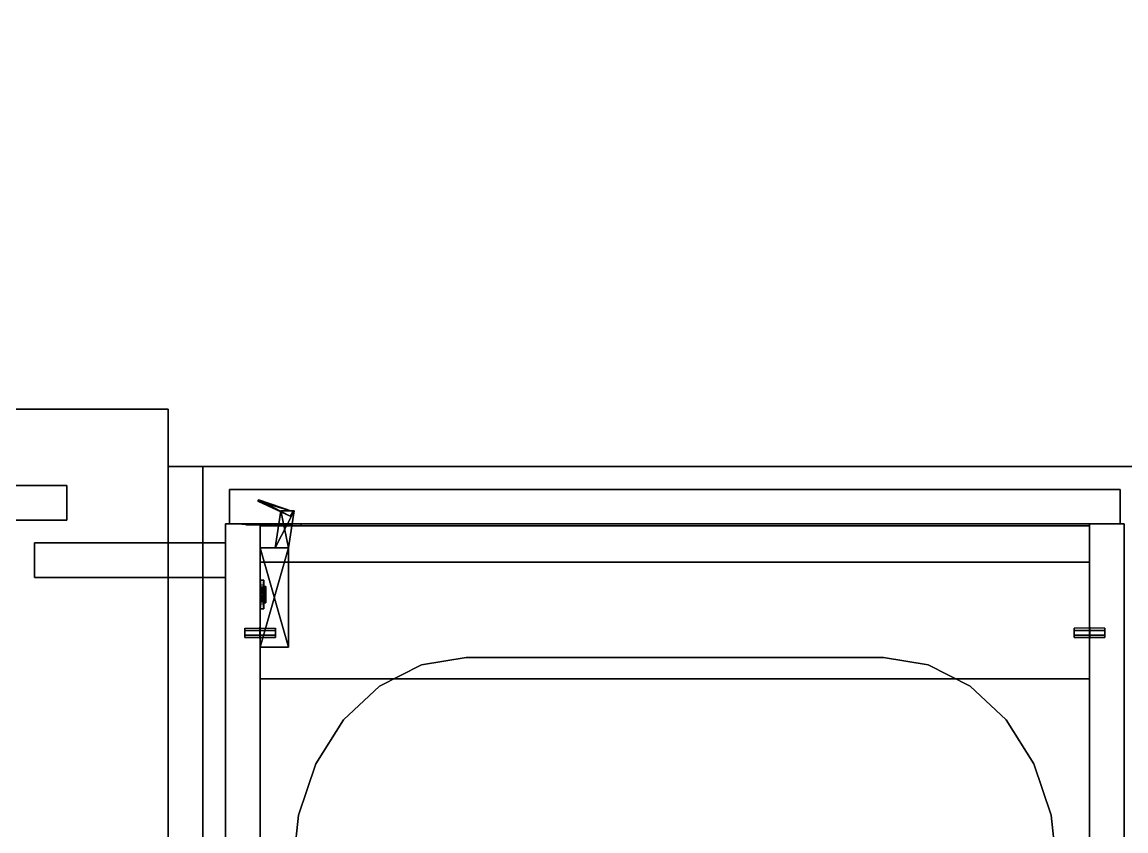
# Model space of a CAD drawing. Extents: x 0 to 5228, y -2725 to 0.
# Drawn here: x 3831 to 4408, y -1786 to -1363 of the extents above; entities that cross this region are included whole.
import ezdxf

# ---------------------------------------------------------------- set-up
doc = ezdxf.new("R2010")
doc.units = 0
for name, color, linetype in [('LAYER0', 7, 'CONTINUOUS'), ('LAYER1', 7, 'CONTINUOUS'), ('LAYER396', 7, 'CONTINUOUS'), ('LAYER525', 7, 'CONTINUOUS'), ('LAYER526', 7, 'CONTINUOUS'), ('LAYER64', 7, 'CONTINUOUS'), ('LAYER65', 251, 'CONTINUOUS'), ('LAYER66', 7, 'CONTINUOUS'), ('LAYER67', 7, 'CONTINUOUS'), ('LAYER69', 28, 'CONTINUOUS'), ('LAYER70', 253, 'CONTINUOUS'), ('LAYER71', 28, 'CONTINUOUS'), ('LAYER72', 253, 'CONTINUOUS'), ('LAYER73', 251, 'CONTINUOUS'), ('LAYER74', 7, 'CONTINUOUS'), ('LAYER75', 254, 'CONTINUOUS'), ('LAYER77', 254, 'CONTINUOUS'), ('LAYER79', 251, 'CONTINUOUS'), ('LAYER80', 251, 'CONTINUOUS')]:
    doc.layers.add(name, color=color, linetype=linetype)

msp = doc.modelspace()

# ---------------------------------------------------------------- linework, layer by layer
at = {"layer": 'LAYER0', "invisible_edges": 1}
for points in [[(5227.5, 0), (0, -2725.14), (0, 0), (5227.5, 0)], [(5227.5, -2725.14, 5), (0, 0, 5), (0, -2725.14, 5), (5227.5, -2725.14, 5)], [(0, 0, 5), (5227.5, -2725.14, 5), (5227.5, 0, 5), (0, 0, 5)], [(0, -2725.14), (5227.5, 0), (5227.5, -2725.14), (0, -2725.14)]]:
    msp.add_3dface(points, dxfattribs=at)
at = {"layer": 'LAYER396', "invisible_edges": 1}
for points in [[(3907.5, -1565, 5), (3784.5, -2165, 5), (3784.5, -1565, 5), (3907.5, -1565, 5)], [(3784.5, -2165, 5), (3907.5, -1565, 5), (3907.5, -2165, 5), (3784.5, -2165, 5)], [(3784.5, -1565, 2523), (3907.5, -1565, 5), (3784.5, -1565, 5), (3784.5, -1565, 2523)], [(3907.5, -1565, 5), (3784.5, -1565, 2523), (3907.5, -1565, 2523), (3907.5, -1565, 5)], [(3907.5, -1565, 5), (3907.5, -2165, 2523), (3907.5, -2165, 5), (3907.5, -1565, 5)], [(3907.5, -2165, 2523), (3907.5, -1565, 5), (3907.5, -1565, 2523), (3907.5, -2165, 2523)]]:
    msp.add_3dface(points, dxfattribs=at)
at = {"layer": 'LAYER525'}
for points, invisible_edges in [([(4063.41, -1695, 885), (3907.5, -1595, 885), (5077.5, -1595, 885), (4063.41, -1695, 885)], 5), ([(4039.88, -1698.79, 885), (3907.5, -1595, 885), (4063.41, -1695, 885), (4039.88, -1698.79, 885)], 3), ([(4017.95, -1709.89, 885), (3907.5, -1595, 885), (4039.88, -1698.79, 885), (4017.95, -1709.89, 885)], 3), ([(3999.13, -1727.54, 885), (3907.5, -1595, 885), (4017.95, -1709.89, 885), (3999.13, -1727.54, 885)], 3), ([(3984.68, -1750.56, 885), (3907.5, -1595, 885), (3999.13, -1727.54, 885), (3984.68, -1750.56, 885)], 3), ([(3975.6, -1777.36, 885), (3907.5, -1595, 885), (3984.68, -1750.56, 885), (3975.6, -1777.36, 885)], 3), ([(3907.5, -1595, 885), (3975.6, -1777.36, 885), (3907.5, -2165, 885), (3907.5, -1595, 885)], 3), ([(3907.5, -1595, 933), (5077.5, -1595, 885), (3907.5, -1595, 885), (3907.5, -1595, 933)], 1), ([(5077.5, -1595, 885), (3907.5, -1595, 933), (5077.5, -1595, 933), (5077.5, -1595, 885)], 1), ([(3907.5, -1595, 933), (3907.5, -2165, 885), (3907.5, -2165, 933), (3907.5, -1595, 933)], 1), ([(3907.5, -2165, 885), (3907.5, -1595, 933), (3907.5, -1595, 885), (3907.5, -2165, 885)], 1), ([(3972.5, -1806.11, 933), (3907.5, -1595, 933), (3972.5, -1983.89, 933), (3972.5, -1806.11, 933)], 3), ([(3975.6, -1777.36, 933), (3907.5, -1595, 933), (3972.5, -1806.11, 933), (3975.6, -1777.36, 933)], 3), ([(3984.68, -1750.56, 933), (3907.5, -1595, 933), (3975.6, -1777.36, 933), (3984.68, -1750.56, 933)], 3), ([(3999.13, -1727.54, 933), (3907.5, -1595, 933), (3984.68, -1750.56, 933), (3999.13, -1727.54, 933)], 3), ([(4017.95, -1709.89, 933), (3907.5, -1595, 933), (3999.13, -1727.54, 933), (4017.95, -1709.89, 933)], 3), ([(4039.88, -1698.79, 933), (3907.5, -1595, 933), (4017.95, -1709.89, 933), (4039.88, -1698.79, 933)], 3), ([(4063.41, -1695, 933), (3907.5, -1595, 933), (4039.88, -1698.79, 933), (4063.41, -1695, 933)], 3), ([(3907.5, -1595, 933), (4063.41, -1695, 933), (5077.5, -1595, 933), (3907.5, -1595, 933)], 3), ([(3907.5, -1595, 933), (3975.6, -2012.64, 933), (3972.5, -1983.89, 933), (3907.5, -1595, 933)], 5), ([(3907.5, -2165, 933), (3975.6, -2012.64, 933), (3907.5, -1595, 933), (3907.5, -2165, 933)], 3), ([(4063.41, -1695, 885), (5077.5, -1595, 885), (4281.59, -1695, 885), (4063.41, -1695, 885)], 3), ([(5077.5, -1595, 933), (4063.41, -1695, 933), (4281.59, -1695, 933), (5077.5, -1595, 933)], 5), ([(4281.59, -1695, 885), (5077.5, -1595, 885), (4305.12, -1698.79, 885), (4281.59, -1695, 885)], 3), ([(5077.5, -1595, 933), (4281.59, -1695, 933), (4305.12, -1698.79, 933), (5077.5, -1595, 933)], 5), ([(4305.12, -1698.79, 885), (5077.5, -1595, 885), (4327.05, -1709.89, 885), (4305.12, -1698.79, 885)], 3), ([(5077.5, -1595, 933), (4305.12, -1698.79, 933), (4327.05, -1709.89, 933), (5077.5, -1595, 933)], 5), ([(4327.05, -1709.89, 885), (5077.5, -1595, 885), (4345.87, -1727.54, 885), (4327.05, -1709.89, 885)], 3), ([(5077.5, -1595, 933), (4327.05, -1709.89, 933), (4345.87, -1727.54, 933), (5077.5, -1595, 933)], 5), ([(4345.87, -1727.54, 885), (5077.5, -1595, 885), (4360.32, -1750.56, 885), (4345.87, -1727.54, 885)], 3), ([(5077.5, -1595, 933), (4345.87, -1727.54, 933), (4360.32, -1750.56, 933), (5077.5, -1595, 933)], 5), ([(4360.32, -1750.56, 885), (5077.5, -1595, 885), (4369.4, -1777.36, 885), (4360.32, -1750.56, 885)], 3), ([(5077.5, -1595, 933), (4360.32, -1750.56, 933), (4369.4, -1777.36, 933), (5077.5, -1595, 933)], 5), ([(4369.4, -1777.36, 885), (5077.5, -1595, 885), (4372.5, -1806.11, 885), (4369.4, -1777.36, 885)], 3), ([(5077.5, -1595, 933), (4369.4, -1777.36, 933), (4372.5, -1806.11, 933), (5077.5, -1595, 933)], 5), ([(5077.5, -2165, 885), (4372.5, -1983.89, 885), (5077.5, -1595, 885), (5077.5, -2165, 885)], 3), ([(4372.5, -1806.11, 885), (5077.5, -1595, 885), (4372.5, -1983.89, 885), (4372.5, -1806.11, 885)], 3), ([(5077.5, -1595, 933), (4372.5, -1806.11, 933), (5077.5, -2165, 933), (5077.5, -1595, 933)], 3), ([(3907.5, -2165, 885), (3975.6, -1777.36, 885), (3972.5, -1806.11, 885), (3907.5, -2165, 885)], 5)]:
    msp.add_3dface(points, dxfattribs=dict(at, invisible_edges=invisible_edges))
at = {"layer": 'LAYER526'}
for points, invisible_edges in [([(3925.5, -1595, 933), (3907.5, -2165, 933), (3907.5, -1595, 933), (3925.5, -1595, 933)], 1), ([(3907.5, -2165, 933), (3925.5, -1595, 933), (3925.5, -2147, 933), (3907.5, -2165, 933)], 5), ([(3907.5, -1595, 1033), (3907.5, -2165, 933), (3907.5, -2165, 1033), (3907.5, -1595, 1033)], 1), ([(3907.5, -2165, 933), (3907.5, -1595, 1033), (3907.5, -1595, 933), (3907.5, -2165, 933)], 1), ([(3907.5, -1595, 1033), (3925.5, -1595, 933), (3907.5, -1595, 933), (3907.5, -1595, 1033)], 1), ([(3925.5, -1595, 933), (3907.5, -1595, 1033), (3925.5, -1595, 1033), (3925.5, -1595, 933)], 1), ([(3907.5, -2165, 1033), (3925.5, -2147, 1033), (3907.5, -1595, 1033), (3907.5, -2165, 1033)], 3), ([(3925.5, -1595, 1033), (3907.5, -1595, 1033), (3925.5, -2147, 1033), (3925.5, -1595, 1033)], 2), ([(3925.5, -1595, 933), (3925.5, -2147, 1033), (3925.5, -2147, 933), (3925.5, -1595, 933)], 1), ([(3925.5, -2147, 1033), (3925.5, -1595, 933), (3925.5, -1595, 1033), (3925.5, -2147, 1033)], 1)]:
    msp.add_3dface(points, dxfattribs=dict(at, invisible_edges=invisible_edges))
at = {"layer": 'LAYER64', "invisible_edges": 1}
for points in [[(3955.5, -2165, 156), (4389.5, -1625, 156), (4389.5, -2165, 156), (3955.5, -2165, 156)], [(4389.5, -1625, 156), (3955.5, -2165, 156), (3955.5, -1625, 156), (4389.5, -1625, 156)], [(3955.5, -1625, 174), (4389.5, -1625, 156), (3955.5, -1625, 156), (3955.5, -1625, 174)], [(4389.5, -1625, 156), (3955.5, -1625, 174), (4389.5, -1625, 174), (4389.5, -1625, 156)], [(3955.5, -2165, 156), (3955.5, -1625, 174), (3955.5, -1625, 156), (3955.5, -2165, 156)], [(3955.5, -1625, 174), (3955.5, -2165, 156), (3955.5, -2165, 174), (3955.5, -1625, 174)], [(3955.5, -1625, 174), (4389.5, -2165, 174), (4389.5, -1625, 174), (3955.5, -1625, 174)], [(4389.5, -2165, 174), (3955.5, -1625, 174), (3955.5, -2165, 174), (4389.5, -2165, 174)], [(4389.5, -2165, 174), (4389.5, -1625, 156), (4389.5, -1625, 174), (4389.5, -2165, 174)], [(4389.5, -1625, 156), (4389.5, -2165, 174), (4389.5, -2165, 156), (4389.5, -1625, 156)]]:
    msp.add_3dface(points, dxfattribs=at)
at = {"layer": 'LAYER65', "invisible_edges": 1}
for points in [[(4389.5, -2165, 885), (4389.5, -1625, 155), (4389.5, -2165, 155), (4389.5, -2165, 885)], [(4389.5, -1625, 155), (4389.5, -2165, 885), (4389.5, -1625, 885), (4389.5, -1625, 155)], [(4407.5, -2165, 155), (4389.5, -1625, 155), (4407.5, -1625, 155), (4407.5, -2165, 155)], [(4389.5, -1625, 155), (4407.5, -2165, 155), (4389.5, -2165, 155), (4389.5, -1625, 155)], [(4407.5, -1625, 885), (4389.5, -1625, 155), (4389.5, -1625, 885), (4407.5, -1625, 885)], [(4389.5, -1625, 155), (4407.5, -1625, 885), (4407.5, -1625, 155), (4389.5, -1625, 155)], [(4389.5, -2165, 885), (4407.5, -1625, 885), (4389.5, -1625, 885), (4389.5, -2165, 885)], [(4407.5, -1625, 885), (4389.5, -2165, 885), (4407.5, -2165, 885), (4407.5, -1625, 885)], [(4407.5, -1625, 885), (4407.5, -2165, 155), (4407.5, -1625, 155), (4407.5, -1625, 885)], [(4407.5, -2165, 155), (4407.5, -1625, 885), (4407.5, -2165, 885), (4407.5, -2165, 155)]]:
    msp.add_3dface(points, dxfattribs=at)
at = {"layer": 'LAYER66', "invisible_edges": 1}
for points in [[(3955.5, -2165, 155), (3937.5, -1625, 155), (3955.5, -1625, 155), (3955.5, -2165, 155)], [(3937.5, -1625, 155), (3955.5, -2165, 155), (3937.5, -2165, 155), (3937.5, -1625, 155)], [(3937.5, -1625, 155), (3955.5, -1625, 885), (3955.5, -1625, 155), (3937.5, -1625, 155)], [(3955.5, -1625, 885), (3937.5, -1625, 155), (3937.5, -1625, 885), (3955.5, -1625, 885)], [(3937.5, -2165, 885), (3955.5, -1625, 885), (3937.5, -1625, 885), (3937.5, -2165, 885)], [(3955.5, -1625, 885), (3937.5, -2165, 885), (3955.5, -2165, 885), (3955.5, -1625, 885)], [(3937.5, -1625, 155), (3937.5, -2165, 885), (3937.5, -1625, 885), (3937.5, -1625, 155)], [(3937.5, -2165, 885), (3937.5, -1625, 155), (3937.5, -2165, 155), (3937.5, -2165, 885)], [(3955.5, -2165, 155), (3955.5, -1625, 885), (3955.5, -2165, 885), (3955.5, -2165, 155)], [(3955.5, -1625, 885), (3955.5, -2165, 155), (3955.5, -1625, 155), (3955.5, -1625, 885)]]:
    msp.add_3dface(points, dxfattribs=at)
at = {"layer": 'LAYER67', "invisible_edges": 1}
for points in [[(3955.5, -1706, 866.5), (4389.5, -1626, 866.5), (4389.5, -1706, 866.5), (3955.5, -1706, 866.5)], [(4389.5, -1626, 866.5), (3955.5, -1706, 866.5), (3955.5, -1626, 866.5), (4389.5, -1626, 866.5)], [(3955.5, -1626, 884.5), (4389.5, -1626, 866.5), (3955.5, -1626, 866.5), (3955.5, -1626, 884.5)], [(4389.5, -1626, 866.5), (3955.5, -1626, 884.5), (4389.5, -1626, 884.5), (4389.5, -1626, 866.5)], [(3955.5, -1706, 866.5), (3955.5, -1626, 884.5), (3955.5, -1626, 866.5), (3955.5, -1706, 866.5)], [(3955.5, -1626, 884.5), (3955.5, -1706, 866.5), (3955.5, -1706, 884.5), (3955.5, -1626, 884.5)], [(3955.5, -1626, 884.5), (4389.5, -1706, 884.5), (4389.5, -1626, 884.5), (3955.5, -1626, 884.5)], [(4389.5, -1706, 884.5), (3955.5, -1626, 884.5), (3955.5, -1706, 884.5), (4389.5, -1706, 884.5)], [(4389.5, -1706, 884.5), (4389.5, -1626, 866.5), (4389.5, -1626, 884.5), (4389.5, -1706, 884.5)], [(4389.5, -1626, 866.5), (4389.5, -1706, 884.5), (4389.5, -1706, 866.5), (4389.5, -1626, 866.5)], [(4389.5, -1706, 884.5), (3955.5, -1706, 866.5), (4389.5, -1706, 866.5), (4389.5, -1706, 884.5)], [(3955.5, -1706, 866.5), (4389.5, -1706, 884.5), (3955.5, -1706, 884.5), (3955.5, -1706, 866.5)]]:
    msp.add_3dface(points, dxfattribs=at)
at = {"layer": 'LAYER69'}
for points, invisible_edges in [([(3946.99, -1625.25, 253.0251), (3946, -1625.25, 258), (3948, -1625.25, 258), (3948, -1625.25, 252.5)], 10), ([(3946, -1625.25, 258), (3946.99, -1625.25, 262.9749), (3948, -1625.25, 263.5), (3948, -1625.25, 258)], 10), ([(3949.808, -1625.25, 248.8076), (3946.99, -1625.25, 253.0251), (3948, -1625.25, 252.5), (3951.5, -1625.25, 252.5)], 10), ([(3946.99, -1625.25, 262.9749), (3949.808, -1625.25, 267.1924), (3951.5, -1625.25, 263.5), (3948, -1625.25, 263.5)], 10), ([(3948, -1625.5, 263.5), (3948, -1625.5, 252.5), (3955, -1625.5, 252.5), (3954.791, -1625.5, 263.3167)], 4), ([(3954.025, -1625.25, 245.9896), (3949.808, -1625.25, 248.8076), (3951.5, -1625.25, 252.5), (3955, -1625.25, 252.5)], 10), ([(3949.808, -1625.25, 267.1924), (3954.025, -1625.25, 270.0104), (3955, -1625.25, 263.5), (3951.5, -1625.25, 263.5)], 10), ([(3959, -1625.25, 245), (3954.025, -1625.25, 245.9896), (3955, -1625.25, 252.5), (3959, -1625.25, 249)], 2), ([(3954.025, -1625.25, 270.0104), (3959, -1625.25, 271), (3959, -1625.25, 267), (3955, -1625.25, 263.5)], 8), ([(3954.791, -1625.5, 263.3167), (3955, -1625.5, 252.5), (3959, -1625.5, 249), (3959, -1625.5, 267)], 5), ([(3959, -1625.5, 267), (3959, -1625.5, 249), (3972, -1625.5, 249), (3972, -1625.5, 267)], 1), ([(3977, -1626, 237), (3972, -1626, 249), (3959, -1626, 249), (3959, -1626, 237)], 1), ([(3977, -1626, 279), (3972, -1626, 267), (3959, -1626, 267), (3959, -1626, 279)], 1), ([(3977, -1626, 279), (3977, -1626, 237), (3972, -1626, 249), (3972, -1626, 267)], 10)]:
    msp.add_3dface(points, dxfattribs=dict(at, invisible_edges=invisible_edges))
for points in [[(3959, -1625, 249), (3959, -1625, 237), (3959, -1625, 249)], [(3959, -1625, 267), (3959, -1625, 279), (3959, -1625, 267)], [(3972, -1626, 249), (3972, -1625, 249), (3959, -1625, 249), (3959, -1626, 249)], [(3959, -1626, 249), (3959, -1625, 249), (3959, -1625, 237), (3959, -1626, 237)], [(3959, -1626, 237), (3959, -1625, 237), (3977, -1625, 237), (3977, -1626, 237)], [(3972, -1626, 267), (3972, -1625, 267), (3959, -1625, 267), (3959, -1626, 267)], [(3959, -1626, 267), (3959, -1625, 267), (3959, -1625, 279), (3959, -1626, 279)], [(3959, -1626, 279), (3959, -1625, 279), (3977, -1625, 279), (3977, -1626, 279)], [(3977, -1625, 237), (3959, -1625, 237), (3959, -1625, 279), (3977, -1625, 279)], [(3977, -1626, 237), (3959, -1626, 237), (3959, -1626, 237), (3977, -1626, 237)], [(3977, -1626, 279), (3959, -1626, 279), (3959, -1626, 279), (3977, -1626, 279)], [(3972, -1625, 249), (3972, -1625, 267), (3972, -1625, 249)], [(3972, -1626, 249), (3972, -1625, 249), (3972, -1625, 267), (3972, -1626, 267)], [(3977, -1626, 279), (3977, -1625, 279), (3977, -1626, 279)], [(3977, -1625, 237), (3977, -1625, 279), (3977, -1626, 279), (3977, -1626, 237)]]:
    msp.add_3dface(points, dxfattribs=at)
at = {"layer": 'LAYER70'}
for points in [[(3954.418, -1613.077, 252.3477), (3954.909, -1612.5, 252.3477), (3971.192, -1620.925, 252.3477), (3954.418, -1613.077, 252.3477)], [(3954.418, -1613.077, 263.652), (3972.682, -1618.544, 263.652), (3954.909, -1612.5, 263.652), (3954.418, -1613.077, 263.652)], [(3971.192, -1620.925, 263.652), (3972.682, -1618.544, 263.652), (3954.418, -1613.077, 263.652), (3971.192, -1620.925, 263.652)], [(3971.192, -1620.925, 252.3477), (3954.909, -1612.5, 252.3477), (3972.682, -1618.544, 252.3477), (3971.192, -1620.925, 252.3477)], [(3954.909, -1612.5, 252.3477), (3954.909, -1612.5, 263.652), (3972.682, -1618.544, 252.3477), (3954.909, -1612.5, 252.3477)], [(3972.682, -1618.544, 252.3477), (3954.909, -1612.5, 263.652), (3972.682, -1618.544, 263.652), (3972.682, -1618.544, 252.3477)], [(3966.442, -1618.135, 251.2174), (3973.406, -1618.135, 251.2174), (3963.458, -1637.5, 251.2174), (3966.442, -1618.135, 251.2174)], [(3963.458, -1637.5, 251.2174), (3973.406, -1618.135, 251.2174), (3970.421, -1637.5, 251.2174), (3963.458, -1637.5, 251.2174)], [(3963.458, -1637.5, 264.7826), (3970.421, -1637.5, 264.7826), (3966.442, -1618.135, 264.7826), (3963.458, -1637.5, 264.7826)], [(3966.442, -1618.135, 264.7826), (3970.421, -1637.5, 264.7826), (3973.406, -1618.135, 264.7826), (3966.442, -1618.135, 264.7826)], [(3973.406, -1618.135, 251.2174), (3973.406, -1618.135, 264.7826), (3970.421, -1637.5, 251.2174), (3973.406, -1618.135, 251.2174)], [(3970.421, -1637.5, 251.2174), (3973.406, -1618.135, 264.7826), (3970.421, -1637.5, 264.7826), (3970.421, -1637.5, 251.2174)], [(3955.5, -1637.5, 251.2174), (3970.421, -1637.5, 251.2174), (3955.5, -1689.5, 251.2174), (3955.5, -1637.5, 251.2174)], [(3955.5, -1689.5, 251.2174), (3970.421, -1637.5, 251.2174), (3970.421, -1689.5, 251.2174), (3955.5, -1689.5, 251.2174)], [(3955.5, -1689.5, 264.7826), (3970.421, -1689.5, 264.7826), (3955.5, -1637.5, 264.7826), (3955.5, -1689.5, 264.7826)], [(3955.5, -1637.5, 264.7826), (3970.421, -1689.5, 264.7826), (3970.421, -1637.5, 264.7826), (3955.5, -1637.5, 264.7826)], [(3970.421, -1637.5, 251.2174), (3970.421, -1637.5, 264.7826), (3970.421, -1689.5, 251.2174), (3970.421, -1637.5, 251.2174)], [(3970.421, -1689.5, 251.2174), (3970.421, -1637.5, 264.7826), (3970.421, -1689.5, 264.7826), (3970.421, -1689.5, 251.2174)], [(3957.49, -1654.5, 284), (3955.5, -1654.5, 284), (3955.5, -1669.5, 284), (3957.49, -1654.5, 284)], [(3957.49, -1654.5, 284), (3955.5, -1669.5, 284), (3957.49, -1669.5, 284), (3957.49, -1654.5, 284)], [(3957.49, -1669.5, 232), (3955.5, -1669.5, 232), (3955.5, -1654.5, 232), (3957.49, -1669.5, 232)], [(3957.49, -1669.5, 232), (3955.5, -1654.5, 232), (3957.49, -1654.5, 232), (3957.49, -1669.5, 232)], [(3955.5, -1654.5, 232), (3955.5, -1654.5, 284), (3957.49, -1654.5, 284), (3955.5, -1654.5, 232)], [(3955.5, -1654.5, 232), (3957.49, -1654.5, 284), (3957.49, -1654.5, 232), (3955.5, -1654.5, 232)], [(3957.49, -1654.5, 232), (3957.49, -1654.5, 284), (3957.49, -1669.5, 284), (3957.49, -1654.5, 232)], [(3957.49, -1654.5, 232), (3957.49, -1669.5, 284), (3957.49, -1669.5, 232), (3957.49, -1654.5, 232)], [(3958.484, -1657.757, 276.0869), (3958.484, -1662, 271.2909), (3957.49, -1657.757, 276.0869), (3958.484, -1657.757, 276.0869)], [(3957.49, -1657.757, 276.0869), (3958.484, -1662, 271.2909), (3957.49, -1662, 271.2909), (3957.49, -1657.757, 276.0869)], [(3957.49, -1662, 280.883), (3957.49, -1662, 271.2909), (3957.49, -1657.757, 276.0869), (3957.49, -1662, 280.883)], [(3957.49, -1662, 280.883), (3958.484, -1662, 280.883), (3957.49, -1657.757, 276.0869), (3957.49, -1662, 280.883)], [(3957.49, -1657.757, 276.0869), (3958.484, -1662, 280.883), (3958.484, -1657.757, 276.0869), (3957.49, -1657.757, 276.0869)], [(3958.484, -1657.757, 239.913), (3958.484, -1662, 235.117), (3957.49, -1657.757, 239.913), (3958.484, -1657.757, 239.913)], [(3957.49, -1657.757, 239.913), (3958.484, -1662, 235.117), (3957.49, -1662, 235.117), (3957.49, -1657.757, 239.913)], [(3957.49, -1662, 244.7091), (3957.49, -1662, 235.117), (3957.49, -1657.757, 239.913), (3957.49, -1662, 244.7091)], [(3957.49, -1662, 244.7091), (3958.484, -1662, 244.7091), (3957.49, -1657.757, 239.913), (3957.49, -1662, 244.7091)], [(3957.49, -1657.757, 239.913), (3958.484, -1662, 244.7091), (3958.484, -1657.757, 239.913), (3957.49, -1657.757, 239.913)], [(3958.484, -1662, 271.2909), (3958.484, -1666.243, 276.0869), (3957.49, -1662, 271.2909), (3958.484, -1662, 271.2909)], [(3957.49, -1662, 271.2909), (3958.484, -1666.243, 276.0869), (3957.49, -1666.243, 276.0869), (3957.49, -1662, 271.2909)], [(3958.484, -1666.243, 276.0869), (3958.484, -1662, 280.883), (3957.49, -1666.243, 276.0869), (3958.484, -1666.243, 276.0869)], [(3957.49, -1666.243, 276.0869), (3958.484, -1662, 280.883), (3957.49, -1662, 280.883), (3957.49, -1666.243, 276.0869)], [(3957.49, -1662, 280.883), (3957.49, -1666.243, 276.0869), (3957.49, -1662, 271.2909), (3957.49, -1662, 280.883)], [(3958.484, -1662, 235.117), (3958.484, -1666.243, 239.913), (3957.49, -1662, 235.117), (3958.484, -1662, 235.117)], [(3957.49, -1662, 235.117), (3958.484, -1666.243, 239.913), (3957.49, -1666.243, 239.913), (3957.49, -1662, 235.117)], [(3958.484, -1666.243, 239.913), (3958.484, -1662, 244.7091), (3957.49, -1666.243, 239.913), (3958.484, -1666.243, 239.913)], [(3957.49, -1666.243, 239.913), (3958.484, -1662, 244.7091), (3957.49, -1662, 244.7091), (3957.49, -1666.243, 239.913)], [(3957.49, -1662, 244.7091), (3957.49, -1666.243, 239.913), (3957.49, -1662, 235.117), (3957.49, -1662, 244.7091)], [(3958.484, -1662, 280.883), (3958.484, -1666.243, 276.0869), (3958.484, -1657.757, 276.0869), (3958.484, -1662, 280.883)], [(3958.484, -1657.757, 276.0869), (3958.484, -1666.243, 276.0869), (3958.484, -1662, 271.2909), (3958.484, -1657.757, 276.0869)], [(3958.484, -1662, 244.7091), (3958.484, -1666.243, 239.913), (3958.484, -1657.757, 239.913), (3958.484, -1662, 244.7091)], [(3958.484, -1657.757, 239.913), (3958.484, -1666.243, 239.913), (3958.484, -1662, 235.117), (3958.484, -1657.757, 239.913)], [(3957.49, -1669.5, 284), (3955.5, -1669.5, 284), (3955.5, -1669.5, 232), (3957.49, -1669.5, 284)], [(3957.49, -1669.5, 284), (3955.5, -1669.5, 232), (3957.49, -1669.5, 232), (3957.49, -1669.5, 284)], [(3955.5, -1689.5, 251.2174), (3970.421, -1689.5, 251.2174), (3955.5, -1689.5, 264.7826), (3955.5, -1689.5, 251.2174)], [(3955.5, -1689.5, 264.7826), (3970.421, -1689.5, 251.2174), (3970.421, -1689.5, 264.7826), (3955.5, -1689.5, 264.7826)]]:
    msp.add_3dface(points, dxfattribs=at)
at = {"layer": 'LAYER71'}
for points, invisible_edges in [([(3946.99, -1625.25, 777.0251), (3946, -1625.25, 782), (3948, -1625.25, 782), (3948, -1625.25, 776.5)], 10), ([(3946, -1625.25, 782), (3946.99, -1625.25, 786.9749), (3948, -1625.25, 787.5), (3948, -1625.25, 782)], 10), ([(3949.808, -1625.25, 772.8076), (3946.99, -1625.25, 777.0251), (3948, -1625.25, 776.5), (3951.5, -1625.25, 776.5)], 10), ([(3946.99, -1625.25, 786.9749), (3949.808, -1625.25, 791.1924), (3951.5, -1625.25, 787.5), (3948, -1625.25, 787.5)], 10), ([(3948, -1625.5, 787.5), (3948, -1625.5, 776.5), (3955, -1625.5, 776.5), (3954.791, -1625.5, 787.3167)], 4), ([(3954.025, -1625.25, 769.9896), (3949.808, -1625.25, 772.8076), (3951.5, -1625.25, 776.5), (3955, -1625.25, 776.5)], 10), ([(3949.808, -1625.25, 791.1924), (3954.025, -1625.25, 794.0104), (3955, -1625.25, 787.5), (3951.5, -1625.25, 787.5)], 10), ([(3959, -1625.25, 769), (3954.025, -1625.25, 769.9896), (3955, -1625.25, 776.5), (3959, -1625.25, 773)], 2), ([(3954.025, -1625.25, 794.0104), (3959, -1625.25, 795), (3959, -1625.25, 791), (3955, -1625.25, 787.5)], 8), ([(3954.791, -1625.5, 787.3167), (3955, -1625.5, 776.5), (3959, -1625.5, 773), (3959, -1625.5, 791)], 5), ([(3959, -1625.5, 791), (3959, -1625.5, 773), (3972, -1625.5, 773), (3972, -1625.5, 791)], 1), ([(3977, -1626, 761), (3972, -1626, 773), (3959, -1626, 773), (3959, -1626, 761)], 1), ([(3977, -1626, 803), (3972, -1626, 791), (3959, -1626, 791), (3959, -1626, 803)], 1), ([(3977, -1626, 803), (3977, -1626, 761), (3972, -1626, 773), (3972, -1626, 791)], 10)]:
    msp.add_3dface(points, dxfattribs=dict(at, invisible_edges=invisible_edges))
for points in [[(3959, -1625, 773), (3959, -1625, 761), (3959, -1625, 773)], [(3959, -1625, 791), (3959, -1625, 803), (3959, -1625, 791)], [(3972, -1626, 773), (3972, -1625, 773), (3959, -1625, 773), (3959, -1626, 773)], [(3959, -1626, 773), (3959, -1625, 773), (3959, -1625, 761), (3959, -1626, 761)], [(3959, -1626, 761), (3959, -1625, 761), (3977, -1625, 761), (3977, -1626, 761)], [(3972, -1626, 791), (3972, -1625, 791), (3959, -1625, 791), (3959, -1626, 791)], [(3959, -1626, 791), (3959, -1625, 791), (3959, -1625, 803), (3959, -1626, 803)], [(3959, -1626, 803), (3959, -1625, 803), (3977, -1625, 803), (3977, -1626, 803)], [(3977, -1625, 761), (3959, -1625, 761), (3959, -1625, 803), (3977, -1625, 803)], [(3977, -1626, 761), (3959, -1626, 761), (3959, -1626, 761), (3977, -1626, 761)], [(3977, -1626, 803), (3959, -1626, 803), (3959, -1626, 803), (3977, -1626, 803)], [(3972, -1625, 773), (3972, -1625, 791), (3972, -1625, 773)], [(3972, -1626, 773), (3972, -1625, 773), (3972, -1625, 791), (3972, -1626, 791)], [(3977, -1626, 803), (3977, -1625, 803), (3977, -1626, 803)], [(3977, -1625, 761), (3977, -1625, 803), (3977, -1626, 803), (3977, -1626, 761)]]:
    msp.add_3dface(points, dxfattribs=at)
at = {"layer": 'LAYER72'}
for points in [[(3954.418, -1613.077, 776.3477), (3954.909, -1612.5, 776.3477), (3971.192, -1620.925, 776.3477), (3954.418, -1613.077, 776.3477)], [(3954.418, -1613.077, 787.652), (3972.682, -1618.544, 787.652), (3954.909, -1612.5, 787.652), (3954.418, -1613.077, 787.652)], [(3971.192, -1620.925, 787.652), (3972.682, -1618.544, 787.652), (3954.418, -1613.077, 787.652), (3971.192, -1620.925, 787.652)], [(3971.192, -1620.925, 776.3477), (3954.909, -1612.5, 776.3477), (3972.682, -1618.544, 776.3477), (3971.192, -1620.925, 776.3477)], [(3954.909, -1612.5, 776.3477), (3954.909, -1612.5, 787.652), (3972.682, -1618.544, 776.3477), (3954.909, -1612.5, 776.3477)], [(3972.682, -1618.544, 776.3477), (3954.909, -1612.5, 787.652), (3972.682, -1618.544, 787.652), (3972.682, -1618.544, 776.3477)], [(3966.442, -1618.135, 775.2174), (3973.406, -1618.135, 775.2174), (3963.458, -1637.5, 775.2174), (3966.442, -1618.135, 775.2174)], [(3963.458, -1637.5, 775.2174), (3973.406, -1618.135, 775.2174), (3970.421, -1637.5, 775.2174), (3963.458, -1637.5, 775.2174)], [(3963.458, -1637.5, 788.7826), (3970.421, -1637.5, 788.7826), (3966.442, -1618.135, 788.7826), (3963.458, -1637.5, 788.7826)], [(3966.442, -1618.135, 788.7826), (3970.421, -1637.5, 788.7826), (3973.406, -1618.135, 788.7826), (3966.442, -1618.135, 788.7826)], [(3973.406, -1618.135, 775.2174), (3973.406, -1618.135, 788.7826), (3970.421, -1637.5, 775.2174), (3973.406, -1618.135, 775.2174)], [(3970.421, -1637.5, 775.2174), (3973.406, -1618.135, 788.7826), (3970.421, -1637.5, 788.7826), (3970.421, -1637.5, 775.2174)], [(3955.5, -1637.5, 775.2174), (3970.421, -1637.5, 775.2174), (3955.5, -1689.5, 775.2174), (3955.5, -1637.5, 775.2174)], [(3955.5, -1689.5, 775.2174), (3970.421, -1637.5, 775.2174), (3970.421, -1689.5, 775.2174), (3955.5, -1689.5, 775.2174)], [(3955.5, -1689.5, 788.7826), (3970.421, -1689.5, 788.7826), (3955.5, -1637.5, 788.7826), (3955.5, -1689.5, 788.7826)], [(3955.5, -1637.5, 788.7826), (3970.421, -1689.5, 788.7826), (3970.421, -1637.5, 788.7826), (3955.5, -1637.5, 788.7826)], [(3970.421, -1637.5, 775.2174), (3970.421, -1637.5, 788.7826), (3970.421, -1689.5, 775.2174), (3970.421, -1637.5, 775.2174)], [(3970.421, -1689.5, 775.2174), (3970.421, -1637.5, 788.7826), (3970.421, -1689.5, 788.7826), (3970.421, -1689.5, 775.2174)], [(3957.49, -1654.5, 808), (3955.5, -1654.5, 808), (3955.5, -1669.5, 808), (3957.49, -1654.5, 808)], [(3957.49, -1654.5, 808), (3955.5, -1669.5, 808), (3957.49, -1669.5, 808), (3957.49, -1654.5, 808)], [(3957.49, -1669.5, 756), (3955.5, -1669.5, 756), (3955.5, -1654.5, 756), (3957.49, -1669.5, 756)], [(3957.49, -1669.5, 756), (3955.5, -1654.5, 756), (3957.49, -1654.5, 756), (3957.49, -1669.5, 756)], [(3955.5, -1654.5, 756), (3955.5, -1654.5, 808), (3957.49, -1654.5, 808), (3955.5, -1654.5, 756)], [(3955.5, -1654.5, 756), (3957.49, -1654.5, 808), (3957.49, -1654.5, 756), (3955.5, -1654.5, 756)], [(3957.49, -1654.5, 756), (3957.49, -1654.5, 808), (3957.49, -1669.5, 808), (3957.49, -1654.5, 756)], [(3957.49, -1654.5, 756), (3957.49, -1669.5, 808), (3957.49, -1669.5, 756), (3957.49, -1654.5, 756)], [(3958.484, -1657.757, 800.087), (3958.484, -1662, 795.291), (3957.49, -1657.757, 800.087), (3958.484, -1657.757, 800.087)], [(3957.49, -1657.757, 800.087), (3958.484, -1662, 795.291), (3957.49, -1662, 795.291), (3957.49, -1657.757, 800.087)], [(3957.49, -1662, 804.883), (3957.49, -1662, 795.291), (3957.49, -1657.757, 800.087), (3957.49, -1662, 804.883)], [(3957.49, -1662, 804.883), (3958.484, -1662, 804.883), (3957.49, -1657.757, 800.087), (3957.49, -1662, 804.883)], [(3957.49, -1657.757, 800.087), (3958.484, -1662, 804.883), (3958.484, -1657.757, 800.087), (3957.49, -1657.757, 800.087)], [(3958.484, -1657.757, 763.913), (3958.484, -1662, 759.117), (3957.49, -1657.757, 763.913), (3958.484, -1657.757, 763.913)], [(3957.49, -1657.757, 763.913), (3958.484, -1662, 759.117), (3957.49, -1662, 759.117), (3957.49, -1657.757, 763.913)], [(3957.49, -1662, 768.709), (3957.49, -1662, 759.117), (3957.49, -1657.757, 763.913), (3957.49, -1662, 768.709)], [(3957.49, -1662, 768.709), (3958.484, -1662, 768.709), (3957.49, -1657.757, 763.913), (3957.49, -1662, 768.709)], [(3957.49, -1657.757, 763.913), (3958.484, -1662, 768.709), (3958.484, -1657.757, 763.913), (3957.49, -1657.757, 763.913)], [(3958.484, -1662, 795.291), (3958.484, -1666.243, 800.087), (3957.49, -1662, 795.291), (3958.484, -1662, 795.291)], [(3957.49, -1662, 795.291), (3958.484, -1666.243, 800.087), (3957.49, -1666.243, 800.087), (3957.49, -1662, 795.291)], [(3958.484, -1666.243, 800.087), (3958.484, -1662, 804.883), (3957.49, -1666.243, 800.087), (3958.484, -1666.243, 800.087)], [(3957.49, -1666.243, 800.087), (3958.484, -1662, 804.883), (3957.49, -1662, 804.883), (3957.49, -1666.243, 800.087)], [(3957.49, -1662, 804.883), (3957.49, -1666.243, 800.087), (3957.49, -1662, 795.291), (3957.49, -1662, 804.883)], [(3958.484, -1662, 759.117), (3958.484, -1666.243, 763.913), (3957.49, -1662, 759.117), (3958.484, -1662, 759.117)], [(3957.49, -1662, 759.117), (3958.484, -1666.243, 763.913), (3957.49, -1666.243, 763.913), (3957.49, -1662, 759.117)], [(3958.484, -1666.243, 763.913), (3958.484, -1662, 768.709), (3957.49, -1666.243, 763.913), (3958.484, -1666.243, 763.913)], [(3957.49, -1666.243, 763.913), (3958.484, -1662, 768.709), (3957.49, -1662, 768.709), (3957.49, -1666.243, 763.913)], [(3957.49, -1662, 768.709), (3957.49, -1666.243, 763.913), (3957.49, -1662, 759.117), (3957.49, -1662, 768.709)], [(3958.484, -1662, 804.883), (3958.484, -1666.243, 800.087), (3958.484, -1657.757, 800.087), (3958.484, -1662, 804.883)], [(3958.484, -1657.757, 800.087), (3958.484, -1666.243, 800.087), (3958.484, -1662, 795.291), (3958.484, -1657.757, 800.087)], [(3958.484, -1662, 768.709), (3958.484, -1666.243, 763.913), (3958.484, -1657.757, 763.913), (3958.484, -1662, 768.709)], [(3958.484, -1657.757, 763.913), (3958.484, -1666.243, 763.913), (3958.484, -1662, 759.117), (3958.484, -1657.757, 763.913)], [(3957.49, -1669.5, 808), (3955.5, -1669.5, 808), (3955.5, -1669.5, 756), (3957.49, -1669.5, 808)], [(3957.49, -1669.5, 808), (3955.5, -1669.5, 756), (3957.49, -1669.5, 756), (3957.49, -1669.5, 808)], [(3955.5, -1689.5, 775.2174), (3970.421, -1689.5, 775.2174), (3955.5, -1689.5, 788.7826), (3955.5, -1689.5, 775.2174)], [(3955.5, -1689.5, 788.7826), (3970.421, -1689.5, 775.2174), (3970.421, -1689.5, 788.7826), (3955.5, -1689.5, 788.7826)]]:
    msp.add_3dface(points, dxfattribs=at)
at = {"layer": 'LAYER73', "invisible_edges": 1}
for points in [[(4405.5, -1607, 158), (3939.5, -1625, 158), (3939.5, -1607, 158), (4405.5, -1607, 158)], [(3939.5, -1625, 158), (4405.5, -1607, 158), (4405.5, -1625, 158), (3939.5, -1625, 158)], [(3939.5, -1607, 882), (3939.5, -1625, 158), (3939.5, -1625, 882), (3939.5, -1607, 882)], [(3939.5, -1625, 158), (3939.5, -1607, 882), (3939.5, -1607, 158), (3939.5, -1625, 158)], [(4405.5, -1625, 882), (3939.5, -1607, 882), (3939.5, -1625, 882), (4405.5, -1625, 882)], [(3939.5, -1607, 882), (4405.5, -1625, 882), (4405.5, -1607, 882), (3939.5, -1607, 882)], [(3939.5, -1607, 882), (4405.5, -1607, 158), (3939.5, -1607, 158), (3939.5, -1607, 882)], [(4405.5, -1607, 158), (3939.5, -1607, 882), (4405.5, -1607, 882), (4405.5, -1607, 158)], [(4405.5, -1607, 158), (4405.5, -1625, 882), (4405.5, -1625, 158), (4405.5, -1607, 158)], [(4405.5, -1625, 882), (4405.5, -1607, 158), (4405.5, -1607, 882), (4405.5, -1625, 882)], [(4405.5, -1625, 882), (3939.5, -1625, 158), (4405.5, -1625, 158), (4405.5, -1625, 882)], [(3939.5, -1625, 158), (4405.5, -1625, 882), (3939.5, -1625, 882), (3939.5, -1625, 158)]]:
    msp.add_3dface(points, dxfattribs=at)
at = {"layer": 'LAYER74', "invisible_edges": 1}
for points in [[(3955.5, -2140.4, 511), (4389.5, -1645, 511), (4389.5, -2140.4, 511), (3955.5, -2140.4, 511)], [(4389.5, -1645, 511), (3955.5, -2140.4, 511), (3955.5, -1645, 511), (4389.5, -1645, 511)], [(3955.5, -1645, 529), (4389.5, -1645, 511), (3955.5, -1645, 511), (3955.5, -1645, 529)], [(4389.5, -1645, 511), (3955.5, -1645, 529), (4389.5, -1645, 529), (4389.5, -1645, 511)], [(3955.5, -2140.4, 511), (3955.5, -1645, 529), (3955.5, -1645, 511), (3955.5, -2140.4, 511)], [(3955.5, -1645, 529), (3955.5, -2140.4, 511), (3955.5, -2140.4, 529), (3955.5, -1645, 529)], [(3955.5, -1645, 529), (4389.5, -2140.4, 529), (4389.5, -1645, 529), (3955.5, -1645, 529)], [(4389.5, -2140.4, 529), (3955.5, -1645, 529), (3955.5, -2140.4, 529), (4389.5, -2140.4, 529)], [(4389.5, -2140.4, 529), (4389.5, -1645, 511), (4389.5, -1645, 529), (4389.5, -2140.4, 529)], [(4389.5, -1645, 511), (4389.5, -2140.4, 529), (4389.5, -2140.4, 511), (4389.5, -1645, 511)]]:
    msp.add_3dface(points, dxfattribs=at)
at = {"layer": 'LAYER75'}
for points in [[(4381.5, -1679.5, 508.5), (4381.5, -1684.5, 508.5), (4381.5, -1683.25, 510.665), (4381.5, -1680.75, 510.665)], [(4381.5, -1679.5, 508.5), (4381.5, -1680.75, 506.3349), (4381.5, -1683.25, 506.3349), (4381.5, -1684.5, 508.5)], [(4389.45, -1685, 508.5), (4389.45, -1679, 508.5), (4389.45, -1680.5, 511.0981), (4389.45, -1683.5, 511.0981)], [(4389.45, -1685, 508.5), (4389.45, -1679, 508.5), (4389.45, -1680.5, 505.9019), (4389.45, -1683.5, 505.9019)], [(4389.55, -1685, 508.5), (4389.55, -1679, 508.5), (4389.55, -1680.5, 511.0981), (4389.55, -1683.5, 511.0981)], [(4389.55, -1685, 508.5), (4389.55, -1679, 508.5), (4389.55, -1680.5, 505.9019), (4389.55, -1683.5, 505.9019)], [(4397.5, -1679.5, 508.5), (4397.5, -1684.5, 508.5), (4397.5, -1683.25, 510.665), (4397.5, -1680.75, 510.665)], [(4397.5, -1679.5, 508.5), (4397.5, -1680.75, 506.3349), (4397.5, -1683.25, 506.3349), (4397.5, -1684.5, 508.5)]]:
    msp.add_3dface(points, dxfattribs=at)
at = {"layer": 'LAYER77'}
for points in [[(3947.5, -1679.5, 508.5), (3947.5, -1684.5, 508.5), (3947.5, -1683.25, 510.665), (3947.5, -1680.75, 510.665)], [(3947.5, -1679.5, 508.5), (3947.5, -1680.75, 506.3349), (3947.5, -1683.25, 506.3349), (3947.5, -1684.5, 508.5)], [(3955.45, -1685, 508.5), (3955.45, -1679, 508.5), (3955.45, -1680.5, 511.0981), (3955.45, -1683.5, 511.0981)], [(3955.45, -1685, 508.5), (3955.45, -1679, 508.5), (3955.45, -1680.5, 505.9019), (3955.45, -1683.5, 505.9019)], [(3955.55, -1685, 508.5), (3955.55, -1679, 508.5), (3955.55, -1680.5, 511.0981), (3955.55, -1683.5, 511.0981)], [(3955.55, -1685, 508.5), (3955.55, -1679, 508.5), (3955.55, -1680.5, 505.9019), (3955.55, -1683.5, 505.9019)], [(3963.5, -1679.5, 508.5), (3963.5, -1684.5, 508.5), (3963.5, -1683.25, 510.665), (3963.5, -1680.75, 510.665)], [(3963.5, -1679.5, 508.5), (3963.5, -1680.75, 506.3349), (3963.5, -1683.25, 506.3349), (3963.5, -1684.5, 508.5)]]:
    msp.add_3dface(points, dxfattribs=at)
at = {"layer": 'LAYER79', "invisible_edges": 1}
for points in [[(3937.5, -1635, 155), (3837.5, -1635, 885), (3937.5, -1635, 885), (3937.5, -1635, 155)], [(3837.5, -1635, 885), (3937.5, -1635, 155), (3837.5, -1635, 155), (3837.5, -1635, 885)], [(3937.5, -1653, 885), (3837.5, -1635, 885), (3837.5, -1653, 885), (3937.5, -1653, 885)], [(3837.5, -1635, 885), (3937.5, -1653, 885), (3937.5, -1635, 885), (3837.5, -1635, 885)], [(3837.5, -1653, 155), (3837.5, -1635, 885), (3837.5, -1635, 155), (3837.5, -1653, 155)], [(3837.5, -1635, 885), (3837.5, -1653, 155), (3837.5, -1653, 885), (3837.5, -1635, 885)], [(3937.5, -1635, 155), (3837.5, -1653, 155), (3837.5, -1635, 155), (3937.5, -1635, 155)], [(3837.5, -1653, 155), (3937.5, -1635, 155), (3937.5, -1653, 155), (3837.5, -1653, 155)], [(3937.5, -1653, 885), (3937.5, -1635, 155), (3937.5, -1635, 885), (3937.5, -1653, 885)], [(3937.5, -1635, 155), (3937.5, -1653, 885), (3937.5, -1653, 155), (3937.5, -1635, 155)], [(3837.5, -1653, 155), (3937.5, -1653, 885), (3837.5, -1653, 885), (3837.5, -1653, 155)], [(3937.5, -1653, 885), (3837.5, -1653, 155), (3937.5, -1653, 155), (3937.5, -1653, 885)]]:
    msp.add_3dface(points, dxfattribs=at)
at = {"layer": 'LAYER80', "invisible_edges": 1}
for points in [[(3854.5, -1605, 175), (3754.5, -1605, 905), (3854.5, -1605, 905), (3854.5, -1605, 175)], [(3754.5, -1605, 905), (3854.5, -1605, 175), (3754.5, -1605, 175), (3754.5, -1605, 905)], [(3854.5, -1623, 905), (3754.5, -1605, 905), (3754.5, -1623, 905), (3854.5, -1623, 905)], [(3754.5, -1605, 905), (3854.5, -1623, 905), (3854.5, -1605, 905), (3754.5, -1605, 905)], [(3854.5, -1605, 175), (3754.5, -1623, 175), (3754.5, -1605, 175), (3854.5, -1605, 175)], [(3754.5, -1623, 175), (3854.5, -1605, 175), (3854.5, -1623, 175), (3754.5, -1623, 175)], [(3854.5, -1623, 905), (3854.5, -1605, 175), (3854.5, -1605, 905), (3854.5, -1623, 905)], [(3854.5, -1605, 175), (3854.5, -1623, 905), (3854.5, -1623, 175), (3854.5, -1605, 175)], [(3754.5, -1623, 175), (3854.5, -1623, 905), (3754.5, -1623, 905), (3754.5, -1623, 175)], [(3854.5, -1623, 905), (3754.5, -1623, 175), (3854.5, -1623, 175), (3854.5, -1623, 905)]]:
    msp.add_3dface(points, dxfattribs=at)

# ---------------------------------------------------------------- meshes
at = {"layer": 'LAYER1'}
mesh = msp.add_polymesh((6, 2), dxfattribs=at)
for k, corner in enumerate([(4927.5, -150, 2523), (977.5, -150, 2523), (4927.5, -330, 2523), (4927.5, -150, 2523), (5077.5, -330, 2523), (4927.5, -330, 2523), (5077.5, -2165, 2523), (5077.5, -330, 2523), (2281.5, -2165, 2523), (5077.5, -2165, 2523), (2281.5, -2315, 2523), (5227.5, -2315, 2523)]):
    mesh.set_mesh_vertex(divmod(k, 2), corner)
at = {"layer": 'LAYER396'}
mesh = msp.add_polymesh((2, 2), dxfattribs=at)
for k, corner in enumerate([(3907.5, -1565, 2523), (3907.5, -2165, 2523), (3784.5, -1565, 2523), (3784.5, -2165, 2523)]):
    mesh.set_mesh_vertex(divmod(k, 2), corner)
at = {"layer": 'LAYER69'}
mesh = msp.add_polymesh((2, 9), dxfattribs=at)
for k, corner in enumerate([(3959, -1625.25, 245), (3954.025, -1625.25, 245.9896), (3949.808, -1625.25, 248.8076), (3946.99, -1625.25, 253.0251), (3946, -1625.25, 258), (3946.99, -1625.25, 262.9749), (3949.808, -1625.25, 267.1924), (3954.025, -1625.25, 270.0104), (3959, -1625.25, 271), (3959, -1625, 245), (3954.025, -1625, 245.9896), (3949.808, -1625, 248.8076), (3946.99, -1625, 253.0251), (3946, -1625, 258), (3946.99, -1625, 262.9749), (3949.808, -1625, 267.1924), (3954.025, -1625, 270.0104), (3959, -1625, 271)]):
    mesh.set_mesh_vertex(divmod(k, 9), corner)
at = {"layer": 'LAYER71'}
mesh = msp.add_polymesh((2, 9), dxfattribs=at)
for k, corner in enumerate([(3959, -1625.25, 769), (3954.025, -1625.25, 769.9896), (3949.808, -1625.25, 772.8076), (3946.99, -1625.25, 777.0251), (3946, -1625.25, 782), (3946.99, -1625.25, 786.9749), (3949.808, -1625.25, 791.1924), (3954.025, -1625.25, 794.0104), (3959, -1625.25, 795), (3959, -1625, 769), (3954.025, -1625, 769.9896), (3949.808, -1625, 772.8076), (3946.99, -1625, 777.0251), (3946, -1625, 782), (3946.99, -1625, 786.9749), (3949.808, -1625, 791.1924), (3954.025, -1625, 794.0104), (3959, -1625, 795)]):
    mesh.set_mesh_vertex(divmod(k, 9), corner)
at = {"layer": 'LAYER75'}
mesh = msp.add_polymesh((2, 6), dxfattribs=dict(at, n_close=True))
for k, corner in enumerate([(4381.5, -1679.5, 508.5), (4381.5, -1680.75, 510.665), (4381.5, -1683.25, 510.665), (4381.5, -1684.5, 508.5), (4381.5, -1683.25, 506.3349), (4381.5, -1680.75, 506.3349), (4397.5, -1679.5, 508.5), (4397.5, -1680.75, 510.665), (4397.5, -1683.25, 510.665), (4397.5, -1684.5, 508.5), (4397.5, -1683.25, 506.3349), (4397.5, -1680.75, 506.3349)]):
    mesh.set_mesh_vertex(divmod(k, 6), corner)
mesh = msp.add_polymesh((2, 6), dxfattribs=dict(at, n_close=True))
for k, corner in enumerate([(4389.45, -1679, 508.5), (4389.45, -1680.5, 511.0981), (4389.45, -1683.5, 511.0981), (4389.45, -1685, 508.5), (4389.45, -1683.5, 505.9019), (4389.45, -1680.5, 505.9019), (4389.55, -1679, 508.5), (4389.55, -1680.5, 511.0981), (4389.55, -1683.5, 511.0981), (4389.55, -1685, 508.5), (4389.55, -1683.5, 505.9019), (4389.55, -1680.5, 505.9019)]):
    mesh.set_mesh_vertex(divmod(k, 6), corner)
at = {"layer": 'LAYER77'}
mesh = msp.add_polymesh((2, 6), dxfattribs=dict(at, n_close=True))
for k, corner in enumerate([(3963.5, -1679.5, 508.5), (3963.5, -1680.75, 510.665), (3963.5, -1683.25, 510.665), (3963.5, -1684.5, 508.5), (3963.5, -1683.25, 506.3349), (3963.5, -1680.75, 506.3349), (3947.5, -1679.5, 508.5), (3947.5, -1680.75, 510.665), (3947.5, -1683.25, 510.665), (3947.5, -1684.5, 508.5), (3947.5, -1683.25, 506.3349), (3947.5, -1680.75, 506.3349)]):
    mesh.set_mesh_vertex(divmod(k, 6), corner)
mesh = msp.add_polymesh((2, 6), dxfattribs=dict(at, n_close=True))
for k, corner in enumerate([(3955.55, -1679, 508.5), (3955.55, -1680.5, 511.0981), (3955.55, -1683.5, 511.0981), (3955.55, -1685, 508.5), (3955.55, -1683.5, 505.9019), (3955.55, -1680.5, 505.9019), (3955.45, -1679, 508.5), (3955.45, -1680.5, 511.0981), (3955.45, -1683.5, 511.0981), (3955.45, -1685, 508.5), (3955.45, -1683.5, 505.9019), (3955.45, -1680.5, 505.9019)]):
    mesh.set_mesh_vertex(divmod(k, 6), corner)

doc.saveas('drawing.dxf')
